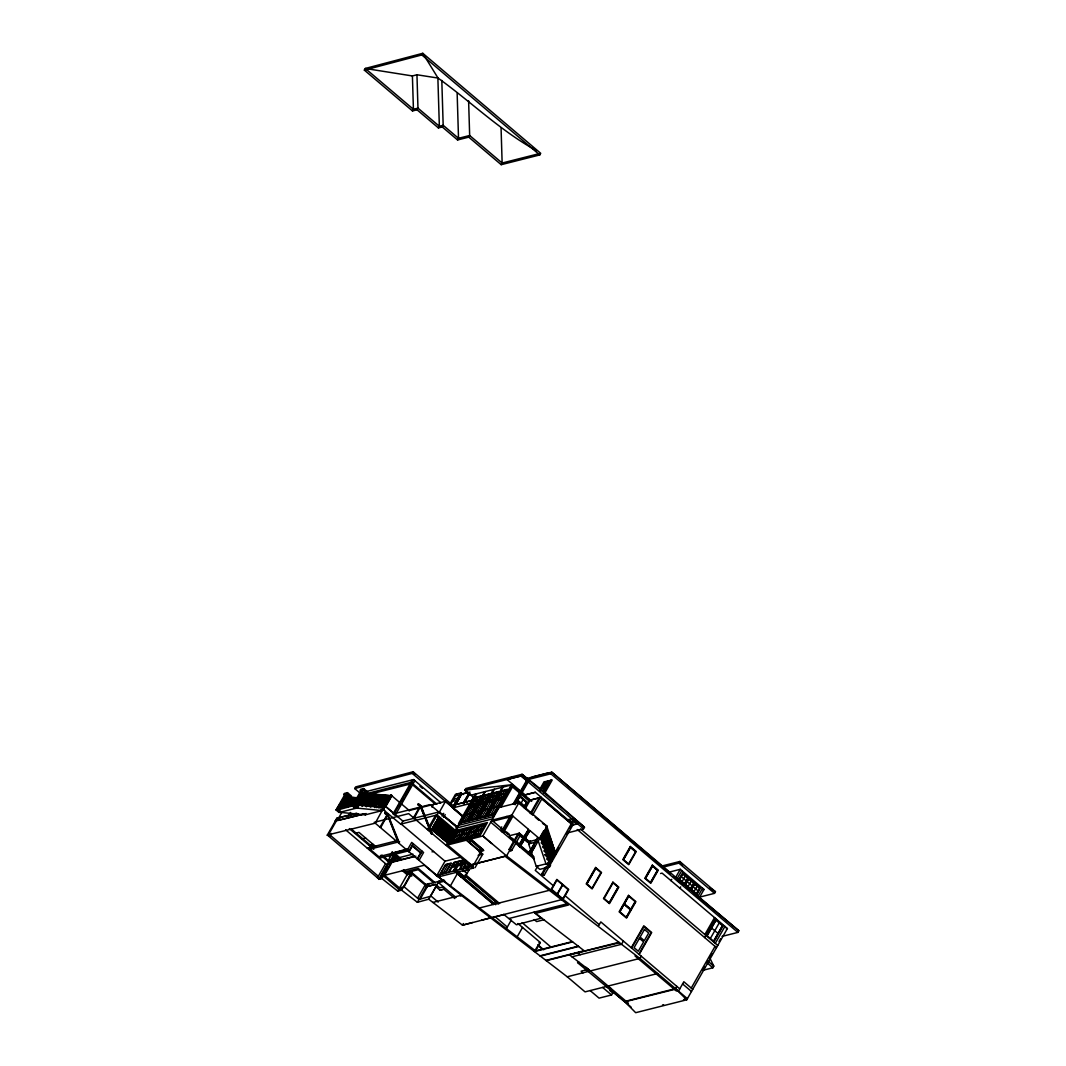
<?xml version="1.0" encoding="UTF-8"?>
<svg xmlns="http://www.w3.org/2000/svg" width="1066" height="1066" viewBox="0 0 1066 1066"><rect width="100%" height="100%" fill="white"/><g stroke="black" fill="none" stroke-linecap="round" stroke-linejoin="round"><path stroke-width="1.5" d="M364.226 793.424L362.933 792.718L355.231 806.242L356.217 807.082L364.212 793.49L356.217 807.082M364.239 793.277L363.879 794.303L390.356 796.648L363.653 794.476M435.608 815.33L427.479 829.588L428.985 829.201L438.792 811.999L402.855 821.087L385.039 805.976L383.16 809.281L380.922 809.827M356.684 813.145L336.989 818.128L335.324 821.073L364.732 813.811L338.095 820.38M364.345 70.116L365.292 68.477L422.789 53.3L540.702 153.291L539.756 154.93L501.207 164.684L468.734 137.141L457.58 139.966L442.243 126.947L438.406 127.92L417.033 109.798L412.489 110.944L364.345 70.116L421.843 54.939L422.789 53.3L438.019 78.058C471.159 101.883 500.527 130.865 536.598 150.692M412.489 110.944L413.421 109.292L412.409 75.953L416.953 74.767L438.019 78.058M417.033 109.798L417.965 108.146L416.953 74.767M438.406 127.92L439.352 126.281L437.873 78.098M442.243 126.947L443.176 125.308L441.804 80.456M457.58 139.966L458.513 138.314L457.154 93.462M468.734 137.141L469.666 135.502L468.6 100.71M501.207 164.684L502.139 163.031L501.073 128.24M343.825 794.516L344.451 793.41L347.476 792.651L351.434 796.009L350.821 797.102L346.85 793.744L343.825 794.516L347.356 794.17M366.517 792.584L357.496 807.841L339.028 812.505L336.056 809.987L344.704 794.836M336.056 809.987L345.277 796.102L349.728 799.873L345.677 806.989M355.351 803.711L338.149 807.642L336.816 809.8M345.65 796.409L338.149 807.642M345.277 796.102L336.936 809.774L339.934 812.319L365.238 814.864L382.068 810.6L391.275 795.023L391.955 795.609L385.386 807.122M346.85 793.744L347.476 792.651M340.307 808.095L347.023 796.742L348.009 797.581L342.679 806.935M340.587 808.028L347.023 796.742M342.399 807.002L348.009 797.581M348.302 797.741L351.3 798.501M347.929 798.554L348.395 797.714M336.989 818.128L327.169 835.344L328.301 835.051L338.122 817.835M344.211 806.829L349.941 796.782L346.97 794.263L337.935 809.92L354.525 805.323L363.173 790.173L360.908 790.745L352.26 805.896L355.218 808.414M361.041 793.93L354.712 788.56L355.644 786.921L413.142 771.744L454.982 807.228M344.585 806.775L349.475 798.207M338.815 817.689L341.826 812.412M345.73 805.763L350.288 798.101L345.411 806.669M345.65 806.869L350.101 798.141M346.277 806.802L351.354 798.194L346.716 806.962M331.419 833.465L329.794 836.317L328.301 835.051M346.53 807.015L351.607 798.407M347.343 806.895L352.42 798.287L348.595 805.63M347.596 807.109L352.42 798.287M349.222 805.563L353.486 798.381L349.475 805.776M349.408 805.523L353.486 798.381M350.288 805.656L354.552 798.474L350.727 805.816M350.527 805.869L354.791 798.687M351.354 805.749L355.618 798.567L351.54 805.709M351.593 805.963L355.418 798.621M353.232 804.417L356.67 798.661L353.472 804.63M361.481 791.998L353.379 806.029L354.139 805.829L361.481 791.998L353.006 805.709L355.738 808.015M363.679 788.56L360.654 789.32L360.028 790.412L363.053 789.653L363.679 788.56L367.637 791.918L367.01 793.011L363.986 793.77M348.542 816.063L350.594 812.452M355.231 806.242L363.226 792.651M358.549 804.883L360.988 800.606M357.989 805.936L364.852 794.277M358.802 805.097L365.238 793.957L412.156 782.098L413.461 783.204L414.901 780.672L412.462 779.859L393.008 813.984L430.078 804.603L457.407 827.789L492.599 818.888M359.615 804.99L365.918 794.37L360.055 805.15M359.868 805.19L365.918 794.37M360.681 805.083L366.984 794.463L360.868 805.03M360.921 805.283L367.224 794.663L362.347 803.231M361.747 805.176L368.05 794.556L362.174 805.336M361.987 805.376L368.103 794.81M363.24 805.43L369.116 794.65L362.2 806.362L359.202 803.817M362.8 805.989L369.116 794.65M363.866 805.363L367.37 799.86M364.066 805.31L370.168 794.743L365.531 803.511M364.119 805.563L370.422 794.956M364.932 805.456L371.235 794.836L365.371 805.616M365.185 805.656L371.235 794.836M365.998 805.55L372.3 794.93L366.251 805.763M366.438 805.709L372.114 794.97M370.315 799.926L366.411 806.789L363.413 804.244L358.816 805.403M367.25 805.59L373.366 795.023L368.543 803.844M367.317 805.856L373.62 795.236M368.13 805.736L374.433 795.116L368.57 805.896M368.37 805.949L374.433 795.116M369.196 805.829L375.499 795.209L370.861 803.991M369.382 805.776L375.499 795.209M369.436 806.043L375.738 795.423M370.195 805.923L373.646 800.153M365.238 814.864L366.011 813.505M370.382 805.869L376.565 795.303L371.914 804.084M370.448 806.123L376.804 795.516M371.075 806.003L375.045 799.687M383.28 808.481L380.282 805.936L379.07 808.055L376.058 805.51L374.846 807.628L371.847 805.083L370.635 807.215L367.623 804.657L364.572 805.43M372.554 804.017L377.617 795.396L371.594 805.869M372.794 804.217L377.431 795.449M372.141 805.949L375.845 799.3M372.074 806.789L378.683 795.489L372.7 805.483M378.936 795.702L373.806 804.057M374.672 804.204L379.749 795.582L375.112 804.364M374.926 804.404L379.749 795.582M375.738 804.297L380.815 795.676M376.804 804.39L381.881 795.769L377.244 804.55M377.058 804.59L382.121 795.982M378.31 804.643L382.947 795.862M378.936 804.577L384.013 795.956M380.002 804.67L385.079 796.049L380.429 804.83M380.242 804.883L385.319 796.262M381.055 804.763L386.132 796.142L381.255 804.71M381.308 804.977L385.945 796.195M382.121 804.857L387.198 796.235L382.561 805.017M382.374 805.07L387.451 796.449M383.627 805.11L388.264 796.342M384.2 805.043L389.263 796.422L384.626 805.203M380.442 807.535L383.533 806.762L384.16 805.656C386.292 806.935 379.776 813.118 385.039 805.976M384.44 805.243L389.263 796.422M359.522 802.591L385.652 804.883L359.335 802.911M389.783 796.782L390.929 795.636L365.505 793.397M384.706 806.549L391.275 795.023M384.746 813.305L385.532 812.638L387.891 814.477L399.377 842.886L398.098 842.3L387.491 814.97L380.895 827.283L380.149 827.003L387.424 814.277C389.077 815.956 383.027 813.864 385.532 812.638M386.985 814.85C388.264 816.396 387.318 812.932 385.053 812.758M354.712 788.56L412.209 773.396L413.142 771.744L414.834 774.502M371.581 846.204L373.153 847.03M394.14 813.691L413.595 779.579L440.924 802.751L439.805 803.044M372.953 847.377L375.992 846.311M399.097 806.669L400.696 803.871M402.295 801.072L403.894 798.261M405.493 795.463L410.29 787.054M402.855 821.087L400.976 824.378L382.814 809.321L384.906 806.016M417.819 804.603L418.605 803.937L420.977 805.776L432.463 834.185L431.17 833.599L420.577 806.269L413.968 818.581L413.222 818.142L420.497 805.576C422.163 807.242 416.113 805.163 418.605 803.937M389.356 856.837L392.261 851.734M388.304 860.382L392.808 852.48M345.624 829.814L386.971 864.872L388.104 864.593L389.783 861.648L388.65 861.928L378.71 879.357L381.921 878.544L391.302 862.101M420.044 806.242C420.83 807.748 420.804 804.67 420.124 806.376M390.383 859.862L380.389 877.371L397.738 891.096L401.562 890.137L411.769 872.241M379.842 879.077L387.358 865.898M390.955 859.702L394.207 854.013M391.902 859.462L395.339 853.44M392.355 859.356L390.476 862.647L415.9 856.225M395.14 854.212L392.728 858.436L397.845 857.144M391.235 862.447L393.101 859.169M396.072 853.999L394.46 856.824L397.671 856.011M443.469 886.845L439.738 887.831L435.648 884.38L426.946 886.579L411.609 873.56L404.027 886.859L399.55 887.991L384.56 875.279L393.86 858.983M397.578 858.037L392.208 858.916M407.199 850.295L411.703 842.407L423.575 852.467L419.071 860.369M431.903 807.042L433.409 804.404M408.691 851.547L413.182 843.659M409.051 851.867L412.382 846.031L420.55 852.96L417.219 858.783M429.598 827.562L431.157 824.831M439.472 811.972L445.521 801.352L463.643 816.716M431.543 829.441L448.453 843.472L431.543 829.441L432.689 827.869L449.319 841.967M433.262 826.43L434.408 824.844L451.038 838.955L449.892 840.528L433.262 826.43L450.172 840.461M434.981 823.418L436.127 821.833L452.757 835.944L451.611 837.516L434.981 823.418L451.611 837.516M436.7 820.394L453.623 834.425L436.7 820.394L437.846 818.821L454.476 832.919M429.451 831.267L430.97 830.88L439.099 816.623M397.738 891.096L398.791 889.244L402.628 888.284M399.55 887.991L408.678 871.908M408.171 874.52L409.824 871.628M417.592 859.103L422.096 851.214M442.11 816.103L443.696 813.331M450.065 803.751L455.435 794.343L461.112 792.904L463.097 794.583M450.891 804.03L456.568 794.063M443.603 817.369L445.188 814.597M459.792 794.65L453.85 805.07L472.664 800.313M461.112 792.904L454.236 804.977L461.298 793.877L455.222 805.816M455.688 804.59L461.631 794.17L468.614 792.398L461.538 794.09L455.595 804.51L464.056 802.471L469.506 793.184M473.384 797.368L464.883 790.159L512.946 784.563L470.786 795.249L464.883 790.159L465.815 788.507L522.073 774.289L545.019 792.611L584.474 827.216L583.555 828.842L568.538 832.639L569.137 831.6M463.177 803.191L468.987 793.104M469.906 791.971L464.056 802.471M469.6 793.264L464.403 802.378L472.611 800.206M463.883 803.791L469.693 793.704M384.56 875.279L424.401 865.206L437.873 876.625L439.112 876.718L473.544 868.017L446.081 845.365L454.209 831.107L455.715 830.734M455.902 828.162L457.314 825.684L494.011 816.409M475.329 794.103L458.553 823.498L494.504 814.411M471.825 801.006L473.531 798.114M448.173 843.552L449.266 841.98M453.33 834.505L454.462 832.932M459.699 823.205L476.649 793.77M457.62 827.269L439.232 811.972L457.527 827.296L463.55 816.743L412.209 773.396M417.592 898.225L425.76 883.901M461.018 822.872L470.399 806.429L476.156 804.977L466.775 821.42M471.558 804.963L475.623 797.834L480.539 796.595M401.562 890.137L417.392 902.302L428.012 883.687M426.946 886.579L435.648 884.38M458.18 831.693L453.023 840.728L457.727 838.835M434.408 873.694L535.572 950.885L540.342 942.531L517.903 923.516M464.216 821.593L472.971 806.242M474.024 804.337L478.088 797.208M403.681 886.432L419.018 899.438L420.151 899.158L429.145 883.394M455.648 839.955L460.659 831.174M435.621 875.426L437.14 875.039M476.502 803.831L480.713 796.422L475.609 797.714L471.385 805.123L476.475 803.711M465.762 839.302L480.913 852.147L472.958 866.072L447.547 844.992L457.394 827.816L447.547 844.992L446.081 845.365L408.664 813.638L374.246 822.339L436.887 875.466L445.028 861.208L460.712 857.251M467.827 821.153L484.604 791.745M458.127 839.448L463.284 830.401L458.193 831.8M468.587 820.967L485.363 791.558M469.72 820.673L479.1 804.23L484.857 802.778L475.476 819.221M480.26 802.765L484.324 795.636L489.241 794.383M439.818 874.693L445.628 864.513L451.304 863.074L445.535 873.187M465.362 829.868L460.206 838.915L465.296 837.516M440.098 874.626L445.681 864.846L450.785 863.553L445.148 873.294M439.112 876.718L440.764 873.827M472.918 819.394L481.672 804.044M482.725 802.138L486.789 795.009M462.844 838.129L467.841 829.361M442.67 873.947L448.16 864.339M417.392 902.302L428.692 899.211L439.085 880.996M454.836 898.558L443.789 889.204L440.058 890.19L435.967 886.712L430.491 896.306L420.151 899.158M485.203 801.632L489.414 794.223L484.31 795.516L480.086 802.925L485.177 801.512M465.309 837.623L470.479 828.575L465.389 829.988M476.529 818.955L493.305 789.533M477.661 818.661L494.451 789.253M472.558 828.055L467.401 837.103L472.491 835.691M478.807 818.382L488.188 801.925L493.944 800.473L484.564 816.929M448.16 872.494L453.916 862.421L464.403 859.769M488.228 802.272L479.314 817.902L484.51 816.583L493.425 800.966L488.228 802.272L493.252 801.126M463.75 862.754L465.389 859.862L453.969 862.754L452.317 865.632L463.723 862.634M449.119 872.255L451.811 867.524L455.915 866.485L453.25 871.162M470.026 836.317L475.036 827.549M481.992 817.102L490.746 801.752M491.799 799.846L495.863 792.718M456.088 864.566L457.58 861.954M472.505 835.811L477.661 826.763L472.571 828.162M469.48 842.393L471.159 839.448L469.653 839.821L481.139 849.562L482.645 849.189L469.906 838.382M494.278 799.34L498.502 791.931L493.398 793.224L489.174 800.633L494.264 799.22M454.209 870.909L457.794 864.606M485.616 816.663L502.392 787.228M455.155 870.655L457.807 866.005L461.911 864.979L459.286 869.576M486.363 816.463L503.152 787.041M460.086 863.553L461.578 860.955M487.508 816.183L496.889 799.727L502.646 798.274L493.265 814.73M477.222 834.505L482.218 825.724M510.667 778.566L511.6 776.941M479.687 833.985L484.857 824.951L479.767 826.35L474.583 835.278L479.673 833.878M500.5 797.648L504.564 790.519M450.598 885.54L457.94 872.668M490.693 814.904L499.448 799.553M460.245 869.323L465.202 860.622M493.212 814.384L502.126 798.754L496.929 800.073L488.028 815.703L493.212 814.384L488.201 815.53M502.979 797.141L507.203 789.733L502.099 791.025L497.875 798.421L502.965 797.022M462.871 868.63L466.908 861.555M463.164 868.55L467.028 861.768M493.252 816.609L511.294 784.976M465.735 867.871L468.587 862.874M500.993 807.055L512.48 786.935M468.214 867.218L470.226 863.687M468.307 867.191L469.853 864.473M468.587 867.124L470.199 864.286M569.857 828.509L571.682 825.311L577.612 823.805L571.669 818.795L567.765 819.781L573.708 824.791L535.345 792.291L525.125 794.89L507.003 779.526L521.127 775.941L522.073 774.289L584.474 827.216M475.063 867.631L482.751 854.146L479.287 851.201L481.166 847.923M465.429 866.698L469.133 869.843L464.763 877.518L455.222 869.43M471.505 866.445L473.544 868.017M482.645 849.189L480.779 852.467L479.26 852.84L480.913 852.147M513.186 803.977L526.484 780.658M460.779 896.053L461.218 895.267L435.887 874.946M501.74 826.896L500.754 828.642L508.908 834.705M516.517 800.992L524.459 787.094M526.031 784.349L527.59 781.605M516.37 802.551L519.702 796.382L526.791 802.378L523.979 807.322M492.945 821.166L512.906 816.13L503.778 832.133L501.526 831.467L510.654 815.477M535.225 845.711L529.842 855.132L547.045 826.27L519.022 802.498L502.659 831.187L501.526 831.467M503.392 831.08L506.443 825.75M508.722 821.753L511 817.742M521.141 803.084L523.166 799.513M524.272 807.775L527.39 802.285L519.568 795.649M525.431 808.468L530.175 800.14L540.409 797.541L572.815 825.031L544.313 874.999L543.18 875.293L541.688 874.027L545.685 867.031M428.692 899.211L462.484 925.181L463.417 923.529M540.076 788.8L544.193 781.591M540.422 789.893L545.112 781.671L549.656 780.525L543.407 791.492M540.102 790.879L545.166 782.004M540.262 790.759L545.179 782.124L549.137 781.005L543.354 791.145M526.804 779.859L550.842 773.783L551.775 772.144L738.831 930.751L737.899 932.404L722.055 936.401M542.861 789.04L547.071 781.644M528.589 829.428L518.622 845.618L528.589 829.428L511.787 815.184L491.839 820.22L509.961 835.597L519.289 833.239L520.475 835.011L511.653 850.495L510.521 850.761L509.042 849.495L518.156 833.519M530.295 813.558L539.263 797.848M510.161 849.242L519.289 833.239L530.708 842.86M543.34 791.039L548.963 781.165M510.454 849.056L506.55 855.905L471.372 864.793L505.031 856.238L568.445 905.034L535.532 913.349M531.428 813.278L540.395 797.555L571.336 823.765L548.51 864.033L555.306 852.68L546.152 826.963L555.306 852.68M510.521 850.761L512.266 849.402M543.607 792.837L551.002 779.872M543.887 792.904L551.442 779.659M544.686 793.211L552.201 780.045M532.92 814.531L541.888 798.82M529.909 830.547L519.942 846.737L529.909 830.547L542.288 841.047L541.182 842.966L543.66 845.058L542.567 846.977L545.046 849.082L543.94 851.001L546.418 853.093L545.326 855.012L552.295 861.022L551.149 861.301M548.084 863.047L550.562 865.139L549.563 866.885L539.822 869.35L536.251 866.325L528.643 843.912L530.442 840.768M543.727 830.8L539.623 837.996L540.475 837.783M540.675 836.57L541.235 836.17L550.069 862.194L541.048 836.477M541.168 837.383L546.671 828.015M541.635 838.742L547.138 829.375L542.074 838.902M541.874 838.955L547.138 829.375M542.527 840.261L547.844 830.947M542.554 841.46L548.057 832.093L542.994 841.62M542.807 841.674L548.31 832.306M543.02 842.82L548.524 833.452L543.46 842.979M543.26 843.033L548.777 833.665M543.473 844.179L548.99 834.811M543.94 845.538L549.443 836.17M544.42 846.95L549.923 837.583M545.299 848.416L550.616 839.089M545.326 849.615L550.829 840.248L545.765 849.775M545.579 849.815L551.082 840.448M545.792 850.974L551.295 841.607L546.218 851.134M546.032 851.174L551.535 841.807M537.704 866.192L535.292 870.416L553.254 885.659M546.245 852.334L551.762 842.966M546.711 853.693L552.215 844.312M547.178 855.039L552.494 845.724M506.483 928.513L511.32 920.025M547.631 856.398L553.134 847.03L548.071 856.571M547.884 856.611L553.134 847.03M547.804 857.104L546.711 859.023L549.177 861.128M548.097 857.757L553.6 848.389L548.284 857.717M548.35 857.97L553.854 848.603M548.564 859.116L554.067 849.749L548.99 859.276M548.803 859.329L554.307 849.962M549.017 860.475L554.52 851.108L547.271 864.246M549.203 860.435L554.52 851.108M541.688 874.027L542.834 873.747L546.818 866.751M553.854 856.571L555.453 853.773M557.052 850.961L558.651 848.15M566.659 834.118L568.258 831.32M517.197 936.761L522.527 927.433M503.672 914.362L516.45 924.782L541.648 918.066M563.128 899.251L568.711 889.47L556.838 879.397L551.055 889.524L563.128 899.264L463.55 924.902M534.652 950.232L534.066 951.258L572.269 941.611M535.838 949.113L537.237 946.661M587.006 883.767L595.761 868.417M623.61 859.502L630.499 847.443L635.443 851.627M577.719 952.751L580.264 954.71M609.272 902.662L618.027 887.298M598.932 925.208L600.811 921.917L679.775 988.875M583.062 972.912L581.117 971.179L588.272 969.367M619.919 911.683L624.103 904.341L630.526 909.804L626.342 917.133M624.489 903.662L628.673 896.333M645.636 878.171L652.512 866.112L657.456 870.309L650.58 882.368M630.925 909.111L635.109 901.783M623.357 941.038L621.505 944.289L571.936 956.815M606.621 986.423L631.045 1007.024M662.852 867.178L678.882 863.127L679.815 861.488L715.446 891.696L714.5 893.348L698.483 897.399M631.272 947.754L643.784 925.821L651.699 932.537L639.2 954.47M631.645 948.06L643.917 926.541L651.099 932.63L638.827 954.15M670.98 880.663L671.74 879.33M610.925 988.355L609.752 990.407L612.723 992.926L611.551 994.978L599.065 998.136L590.151 990.581M699.029 898.225L704.026 889.457L680.281 869.31L675.284 878.064L673.166 876.332M677.15 878.69L681.774 870.589M679.695 879.383L682.826 873.893L687.77 878.091L684.638 883.581M682.173 881.475L685.291 875.999M641.172 956.149L639.88 958.414L567.232 976.776L461.218 895.267L432.876 902.422M679.908 888.231L680.668 886.912M684.825 884.54L688.583 877.971M685.638 884.42L688.756 878.93L693.713 883.128L690.581 888.618M688.103 886.512L691.234 881.036M624.516 1001.387L635.682 1012.7L686.757 999.788L727.412 928.513L662.093 873.121L660.587 873.507M624.969 1001.787L675.951 989.061M690.768 889.577L694.512 883.008M691.567 889.457L694.699 883.967L699.642 888.165L696.524 893.654M694.046 891.549L697.177 886.073M697.55 896.986L702.561 888.205M704.893 934.522L714.553 917.599M579.091 962.305L577.572 962.691L624.436 1001.534L675.511 988.622L676.803 986.356M704.639 937.56L715.539 918.439M706.385 935.788L715.766 919.332L723.188 925.634L713.807 942.077M707.184 935.655L715.939 920.304M678.482 991.127L683.839 981.746L692.74 989.301M710.409 938.386L719.164 923.036M713.62 941.118L722.375 925.754M715.286 943.343L724.933 926.421M691.261 988.035L715.033 946.368M702.894 969.807L704.506 966.982M710.502 956.468L712.035 953.79M719.03 941.505L720.643 938.68M703.413 970.167L712.861 967.781L713.794 966.129L709.729 957.801M377.444 877.784L385.559 863.687M380.122 826.883L380.895 827.283M382.907 808.401L384.653 806.083M340.96 817.116L335.324 821.073L340.96 817.116L358.336 813.918M480.833 830.521L481.739 828.922M474.756 835.118L476.249 834.012M387.424 814.277L398.911 842.993M413.222 818.142L413.901 818.648M546.845 826.31L555.786 854.093M515.238 841.607L519.422 844.538L512.133 838.209M407.652 848.936L393.647 852.627L400.949 858.81L393.008 860.822M492.305 903.821L497.009 902.582L465.496 875.852L460.739 877.052M462.484 925.181L472.558 922.516M481.526 920.171L490.533 917.799M436.887 875.466L471.572 866.338M446.081 845.365L482.845 835.984L512.066 784.749L530.188 800.14L541.288 797.328M539.09 153.691L502.139 163.031L469.666 135.502L458.513 138.314L443.176 125.308L439.352 126.281L417.965 108.146L413.421 109.292L365.292 68.477L412.409 75.953M361.854 792.318L360.721 792.198M365.545 791.718L413.595 779.579M410.583 783.15L411.729 782.857L436.887 804.204M366.544 795.063L410.743 783.883M348.968 800.06L349.728 799.873M374.979 799.14L377.297 798.554L385.705 805.683M359.375 803.471L363.639 802.392M365.065 802.032L372.887 800.273M374.779 799.5L361.174 798.128M375.658 799.727L370.515 794.69M391.955 795.609L390.796 795.143M338.815 809.84L337.189 810.12M355.364 808.108L356.484 807.828M368.783 805.856L371.847 805.083M373.007 806.282L376.058 805.51M377.217 806.709L380.282 805.936M376.445 807.602L384.16 805.656M380.029 807.242L385.599 805.869M380.948 807.961L383.533 806.762M383.44 808.228L375.232 823.179L328.475 834.771M382.041 809.547L383.174 809.267L384.653 810.533M464.883 790.159L521.127 775.941L528.19 781.898M455.635 795.702L460.672 794.97M548.137 772.917L532.24 776.941L535.345 777.101M526.138 778.62L551.775 772.144L670.727 873.734M408.944 810.586L419.817 807.841M421.31 807.468L445.561 801.339M453.596 799.26L457.767 798.221M394.3 815.077L395.433 814.797L413.022 783.963L411.889 784.256L435.261 804.07M452.357 801.459L456.515 800.406M493.411 793.344L498.328 792.091M502.113 791.132L507.03 789.893M473.597 801.392L478.514 800.153M482.298 799.194L487.215 797.954M491.373 796.902L496.29 795.662M500.074 794.703L505.004 793.464M452.517 807.988L470.319 803.484M354.991 833.399L358.962 832.386L375.792 846.657M542.367 787.054L546.152 786.095M496.956 800.18L501.953 798.927M524.245 795.103L535.345 792.291M361.64 839.035L365.625 838.036M466.082 814.557L471.092 813.291M474.796 812.359L479.793 811.093M483.871 810.053L488.868 808.801M492.572 807.855L497.569 806.602M499.061 807.548L519.022 802.498M538.383 798.048L539.516 797.768M372.86 844.165L368.956 845.231M479.487 817.742L484.497 816.476M370.448 846.497L374.419 845.485M367.277 848.176L396.565 840.781M368.769 849.442L399.617 841.647M455.688 836.184L460.605 834.945M462.884 834.372L467.801 833.132M470.066 832.546L474.983 831.307M477.262 830.734L482.178 829.495M378.803 856.704L408.518 849.202M408.051 849.415L392.914 853.253L398.338 857.837M408.438 850.855L380.295 857.97L368.41 847.896M387.171 860.675L412.982 854.146M414.487 856.291L388.704 862.807L390.183 864.06M432.023 851.854L433.542 851.481M547.045 826.27L542.514 823.365M480.659 851.308L483.764 850.535L469.879 838.755M405.733 871.615L418.272 868.457L434.728 882.408M528.056 841.913L535.998 839.901M529.775 841.927L527.75 842.433L519.342 835.304L520.475 835.011L528.896 842.153M478.114 855.318L482.751 854.146M411.609 873.56L407.132 874.693L402.135 870.456M445.695 864.966L450.612 863.713M453.983 862.874L465.216 860.022M528.643 843.912L538.383 841.447L545.992 863.86L549.563 866.885M509.042 849.495L510.174 849.216L511.653 850.495M409.304 876.558L411.916 875.906M451.811 866.125L463.79 863.087M451.651 866.392L463.643 863.367M440.764 873.6L445.695 872.348M463.657 867.817L468.574 866.565M468.227 867.178L473.024 865.965M462.737 871.455L469.133 869.843M444.096 880.036L426.027 884.607L410.676 871.602M459.699 876.092L462.817 875.306M555.626 852.12L554.8 852.387L555.399 854.186L556.225 853.919M444.908 881.062L438.566 882.661L456.048 897.505M549.67 860.049L550.802 859.756M551.455 860.782L547.551 857.197M440.018 890.15L443.789 889.204M536.251 866.325L545.992 863.86M479.687 907.912L550.816 889.937M662.186 865.938L679.815 861.488L682.467 865.472M668.169 872.374L680.281 869.31M492.252 917.573L503.991 914.615M509.028 918.492L566.912 903.861M544.42 919.625L536.624 921.597L534.199 919.545M702.867 889.75L704.026 889.457M698.417 897.545L699.523 897.266M538.823 942.917L540.342 942.531M534.439 951.565L572.655 941.904M539.996 955.829L578.212 946.168M540.382 956.122L578.585 946.461M545.925 960.386L584.141 950.725M546.312 960.679L618.973 942.291M619.466 942.717L569.404 954.816L590.311 970.939M726.279 928.806L727.412 928.513M657.695 973.511L585.047 991.873L567.232 976.776M708.064 962.438L706.918 962.745L712.861 967.781M662.519 1004.958L663.558 1004.692M683.519 999.655L687.397 998.669L639.88 958.414L506.55 855.905L482.845 835.984L491.759 843.539M420.191 806.442L429.212 827.456M387.105 815.144L385.212 813.185M431.17 833.599L432.463 834.185M398.098 842.3L399.377 842.886M420.497 805.576L428.918 826.776M366.517 793.677L390.356 795.782M348.622 797.008L358.029 797.848M350.101 797.341L356.67 797.914M369.809 799.074L373.087 799.367M348.249 798.048L358.176 798.914M361.494 799.207L374.726 800.379L369.249 800.086M360.255 802.845L385.079 805.03M382.068 810.6L356.777 808.068L353.765 805.523M567.765 819.781L577.612 823.805M709.903 888.045L715.446 891.696M584.528 951.019L533.999 912.176L541.421 918.466M418.139 804.057L420.51 805.896M418.298 804.484L420.67 806.322M698.323 896.919L738.831 930.751M544.673 854.612L552.295 861.022M421.843 54.939L539.756 154.93M678.882 863.127L714.5 893.348M681.254 876.638L686.211 880.836M687.197 881.675L692.14 885.873M693.127 886.712L698.083 890.91M675.804 877.145L699.629 897.359M675.657 877.425L699.403 897.559M682.88 884.54L677.989 880.396L682.893 884.527M550.842 773.783L737.899 932.404M711.568 927.98L718.004 933.43M521.127 775.941L583.555 828.842M580.464 829.015L717.764 945.435M577.226 829.521L716.512 947.634M512.053 784.789L531.681 801.379M511.36 785.988L529.496 801.352M519.755 796.622L526.591 802.418L524.552 805.976L517.716 800.18M707.864 961.092L713.794 966.129M519.275 803.657L532.734 815.077M535.185 817.142L538.85 820.26M624.29 903.688L630.965 909.351M624.05 904.101L630.726 909.764M506.843 816.436L507.949 817.382M505.95 816.663L507.056 817.609M519.289 833.239L529.189 841.634M506.79 832.16L509.308 834.292M515.304 841.101L534.013 856.957M503.818 832.053L502.699 831.107L503.778 832.133M518.742 844.778L533.706 857.477M682.586 983.945L691.488 991.487M490.72 822.166L514.358 842.207M515.611 843.273L534.319 859.143M464.496 800.766L466.961 802.871M542.834 873.747L544.313 874.999M565.14 895.733L599.292 924.702M635.016 955.949L676.47 991.1M453.703 809.001L462.018 816.05M419.964 786.215L422.442 788.32M455.728 830.734L437.113 814.944L401.176 824.031L445.028 861.208M465.989 839.928L479.287 851.201M437.593 817.009L454.209 831.107M437.566 818.888L454.196 832.999M435.847 821.913L452.477 836.01M434.115 824.924L450.758 839.022M432.396 827.936L449.039 842.047M409.624 810.64L409.011 810.64M408.891 810.227L391.675 795.676L385.572 806.362L394.207 813.638M428.985 829.201L430.97 830.88M586.02 967.302L628.42 1003.253M602.636 987.436L611.551 994.978M461.072 868.484L467.028 873.534M465.336 874.48L499.621 903.542M522.113 922.623L551.095 947.194M363.053 789.653L367.01 793.011M465.815 876.558L498.328 904.128M362.68 789.746L366.144 792.691M455.382 869.15L464.923 877.238M367.81 796.129L372.887 800.433M455.475 870.576L495.743 904.728M362.933 792.718L363.932 793.557M364.199 793.664L363.932 794.143M453.956 870.003L457.66 873.161M365.411 795.343L367.943 797.501M457.287 873.36L493.678 904.235M457.127 873.64L493.531 904.501M373.446 805.296L374.219 805.936M537.797 944.716L543.74 949.753M537.93 945.435L542.234 949.086M412.249 845.311L421.15 852.853M494.917 916.547L507.336 927.074M346.743 796.822L347.729 797.661M353.526 803.657L354.525 804.497M354.525 805.323L355.511 806.163M356.51 807.002L357.496 807.841M352.646 805.803L355.618 808.321M433.595 882.688L418.245 869.683L406.852 872.561L403.428 869.656M338.322 809.414L341.293 811.932M430.664 895.76L438.166 902.116M351.58 829.255L370.022 844.885M381.974 855.025L388.304 860.382M349.315 828.575L373.78 849.322M380.842 855.305L388.65 861.928M381.974 874.586L398.791 889.244M693.886 893.868L696.338 895.946M329.807 834.811L378.323 876.252M327.355 835.011L378.896 879.024M509.401 836.304L512.906 839.488M675.511 988.622L686.757 999.788M545.019 792.611L546.711 795.249M430.424 830.467L431.65 833.492M430.118 829.761L431.917 834.238M540.848 836.264L549.829 862.287M475.556 797.381L470.866 805.603L476.542 804.164L481.232 795.942L475.556 797.381M470.452 806.762L461.538 822.392L466.721 821.073L475.636 805.456L470.452 806.762M470.466 806.882L461.711 822.232L466.708 820.967L475.463 805.616L470.466 806.882M457.927 829.988L450.425 843.153L479.94 835.691L487.442 822.526L457.927 829.988M458.127 831.347L452.504 841.221L458.18 839.781L463.803 829.908L458.127 831.347M484.257 795.183L479.567 803.404L485.243 801.965L489.934 793.744L484.257 795.183M479.154 804.563L470.239 820.194L475.436 818.875L484.337 803.258L479.154 804.563M479.167 804.683L470.412 820.034L475.409 818.768L484.164 803.418L479.167 804.683M465.322 829.535L459.686 839.395L465.362 837.969L470.999 828.095L465.322 829.535M472.505 827.709L466.881 837.583L472.558 836.144L478.181 826.283L472.505 827.709M493.345 792.891L488.654 801.112L494.331 799.673L499.021 791.452L493.345 792.891M479.7 825.897L474.064 835.771L479.74 834.332L485.376 824.458L479.7 825.897M502.046 790.692L497.356 798.914L503.032 797.475L507.722 789.253L502.046 790.692M527.377 780.432L514.079 803.751L515.184 804.697L528.483 781.378L527.377 780.432M537.477 837.903L528.363 853.879L538.317 837.689L537.477 837.903M555.199 853.586L549.003 864.446L555.199 853.586M556.972 880.116L551.655 889.43L557.172 893.988L562.488 884.647L556.972 880.116M562.728 884.993L557.411 894.307L562.795 898.878L568.111 889.564L562.728 884.993M595.588 867.457L586.193 883.901L592.136 888.937L601.517 872.494L595.588 867.457M595.721 868.177L586.806 883.807L592.003 888.218L600.918 872.588L595.721 868.177M630.312 846.471L622.81 859.622L628.74 864.659L636.255 851.507L630.312 846.471M630.446 847.19L623.41 859.529L628.607 863.94L635.642 851.601L630.446 847.19M612.897 882.142L603.516 898.585L609.459 903.622L618.84 887.178L612.897 882.142M613.043 882.861L604.129 898.491L609.326 902.902L618.24 887.272L613.043 882.861M628.487 895.36L619.106 911.803L626.528 918.106L635.909 901.649L628.487 895.36M628.62 896.08L619.706 911.71L626.395 917.373L635.309 901.743L628.62 896.08M652.325 865.139L644.823 878.304L650.766 883.341L658.268 870.176L652.325 865.139M652.472 865.872L645.436 878.211L650.633 882.608L657.669 870.269L652.472 865.872M639.413 938.32L634.07 947.674L638.281 951.245L643.611 941.891L639.413 938.32M644.464 929.445L640.106 937.094L644.317 940.652L648.674 933.017L644.464 929.445M682.64 872.934L678.882 879.517L696.698 894.614L700.455 888.045L682.64 872.934M682.773 873.654L679.495 879.41L684.692 883.821L687.97 878.064L682.773 873.654M688.716 878.69L685.425 884.447L690.621 888.857L693.913 883.101L688.716 878.69M694.646 883.727L691.368 889.484L696.564 893.894L699.842 888.138L694.646 883.727M715.899 920.065L706.985 935.695L713.66 941.358L722.575 925.728L715.899 920.065M688.996 889.724L686.557 887.645L688.996 889.71"/></g></svg>
